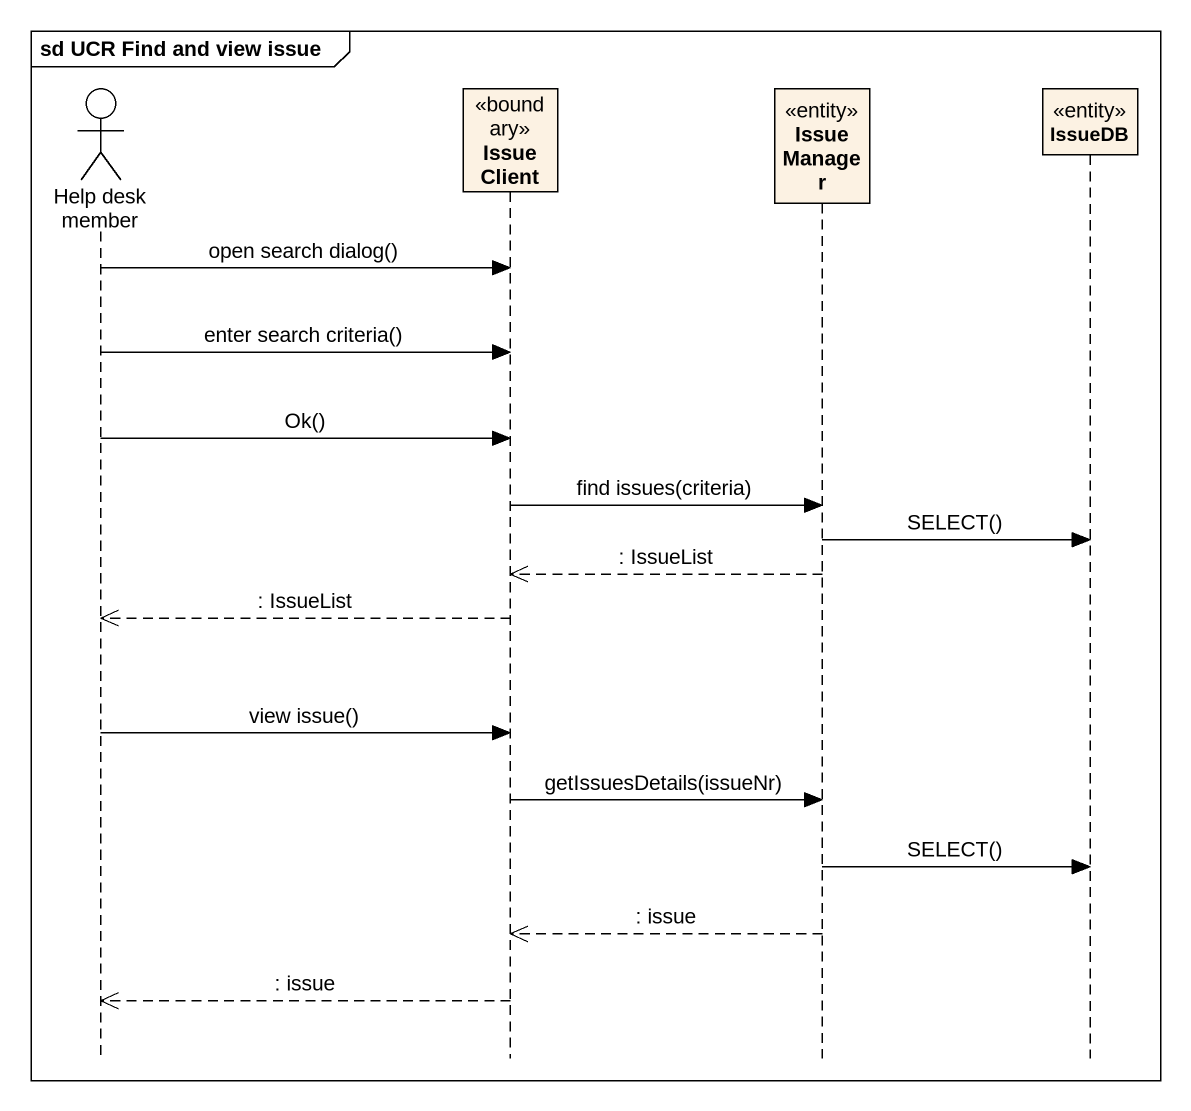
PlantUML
@startuml
mainframe sd UCR Find and view issue
hide footbox
actor "Help desk member" as Help_desk_member
participant IssueClient <<boundary>>
participant IssueManager <<entity>>
participant IssueDB <<entity>>

Help_desk_member -> IssueClient : open search dialog()
Help_desk_member -> IssueClient : enter search criteria()
Help_desk_member -> IssueClient : Ok()
IssueClient -> IssueManager : find issues(criteria)
IssueManager -> IssueDB : SELECT()
IssueManager -->> IssueClient : : IssueList
IssueClient -->> Help_desk_member : : IssueList
Help_desk_member -> IssueClient : view issue()
IssueClient -> IssueManager : getIssuesDetails(issueNr)
IssueManager -> IssueDB : SELECT()
IssueManager -->> IssueClient : : issue
IssueClient -->> Help_desk_member : : issue
@enduml
